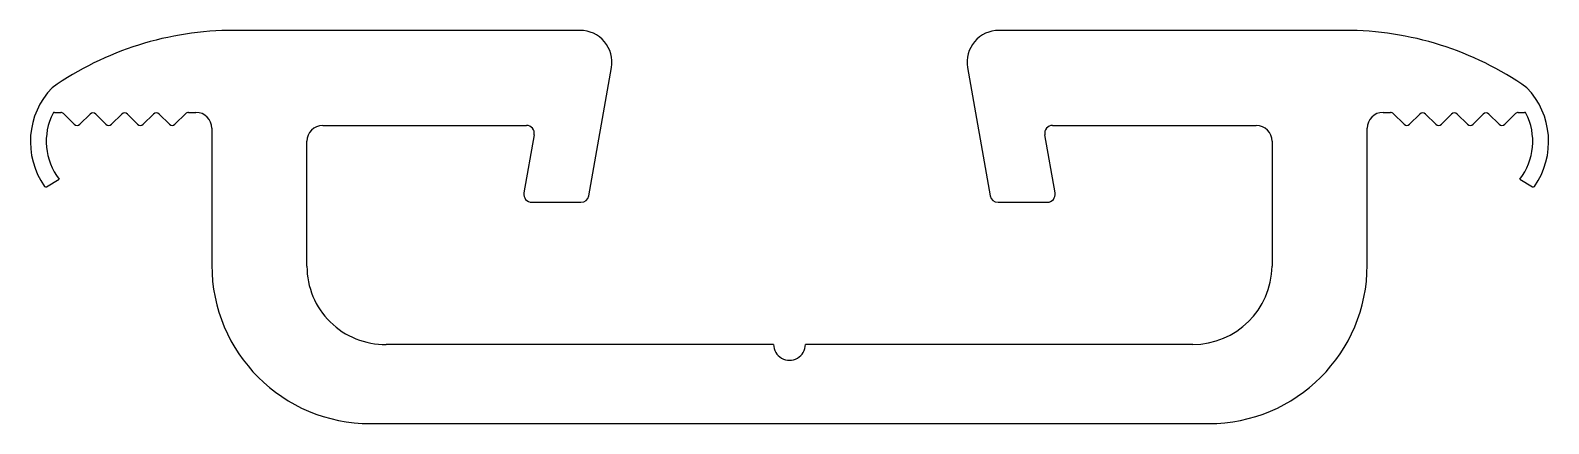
# Model space of a CAD drawing. Extents: x 345.2 to 440.9, y 491.1 to 515.9.
import ezdxf

# ---------------------------------------------------------------- set-up
doc = ezdxf.new("R2010")
doc.units = 0
doc.layers.get('0').update_dxf_attribs({"linetype": 'CONTINUOUS'})

msp = doc.modelspace()

# ---------------------------------------------------------------- linework, layer by layer
for p, q in [((379.843, 515.943), (358.012, 515.943)), ((428.089, 515.943), (406.258, 515.943)), ((380.387, 505.509), (381.813, 513.596)), ((404.288, 513.596), (405.714, 505.509)), ((346.688, 510.767), (347.082, 510.767)), ((347.259, 510.693), (347.935, 510.017)), ((348.289, 510.017), (348.935, 510.663)), ((349.289, 510.663), (349.935, 510.017)), ((350.289, 510.017), (350.935, 510.663)), ((351.289, 510.663), (351.935, 510.017)), ((352.289, 510.017), (352.935, 510.663)), ((353.289, 510.663), (353.935, 510.017)), ((354.289, 510.017), (354.966, 510.693)), ((355.142, 510.767), (355.612, 510.767)), ((430.489, 510.767), (430.959, 510.767)), ((431.135, 510.693), (431.812, 510.017)), ((432.166, 510.017), (432.812, 510.663)), ((433.166, 510.663), (433.812, 510.017)), ((434.166, 510.017), (434.812, 510.663)), ((435.166, 510.663), (435.812, 510.017)), ((436.166, 510.017), (436.812, 510.663)), ((437.166, 510.663), (437.812, 510.017)), ((438.166, 510.017), (438.843, 510.693)), ((439.019, 510.767), (439.413, 510.767)), ((356.612, 509.767), (356.612, 501.125)), ((363.612, 509.943), (376.455, 509.943)), ((409.646, 509.943), (422.489, 509.943)), ((429.489, 501.125), (429.489, 509.767)), ((362.612, 501.054), (362.612, 508.943)), ((376.947, 509.357), (376.299, 505.682)), ((409.802, 505.682), (409.154, 509.357)), ((423.489, 508.943), (423.489, 501.054)), ((346.19, 506.07), (346.988, 506.557)), ((439.113, 506.557), (439.911, 506.07)), ((376.792, 505.095), (379.895, 505.095)), ((406.207, 505.095), (409.31, 505.095)), ((392.051, 496.124), (367.612, 496.124)), ((418.489, 496.124), (394.051, 496.124)), ((394.051, 496.124), (394.051, 496.124)), ((366.612, 491.125), (419.489, 491.125))]:
    msp.add_line(p, q)
for centre, radius, start, end in [((358.012, 495.943), 20, 90, 125.00701), ((379.843, 513.943), 2, 350.00014, 90.00006), ((406.258, 513.943), 2, 90, 189.9999), ((428.089, 495.943), 20, 54.99306, 89.99994), ((350.079, 508.921), 4.912, 136.12523, 215.06796), ((436.022, 508.921), 4.912, 324.93204, 43.87477), ((350.041, 508.938), 3.872, 152.72727, 217.95596), ((346.688, 510.667), 0.1, 90, 152.72727), ((347.082, 510.517), 0.25, 45, 90), ((349.112, 510.486), 0.25, 45, 135), ((351.112, 510.486), 0.25, 45, 135), ((353.112, 510.486), 0.25, 45, 135), ((355.142, 510.517), 0.25, 90, 135), ((355.612, 509.767), 1, 0, 90), ((430.489, 509.767), 1, 90, 180), ((430.959, 510.517), 0.25, 45, 90), ((432.989, 510.486), 0.25, 45, 135), ((434.989, 510.486), 0.25, 45, 135), ((436.989, 510.486), 0.25, 45, 135), ((439.019, 510.517), 0.25, 90, 135), ((436.06, 508.938), 3.872, 322.04404, 27.27273), ((439.413, 510.667), 0.1, 27.27273, 90), ((348.112, 510.193), 0.25, 225, 315), ((350.112, 510.193), 0.25, 225, 315), ((352.112, 510.193), 0.25, 225, 315), ((354.112, 510.193), 0.25, 225, 315), ((363.612, 508.943), 1, 90.00024, 179.99976), ((376.455, 509.443), 0.5, 350.0001, 90.0001), ((409.646, 509.443), 0.5, 89.99976, 190.00003), ((422.489, 508.943), 1, 0.00048, 89.99952), ((431.989, 510.193), 0.25, 225, 315), ((433.989, 510.193), 0.25, 225, 315), ((435.989, 510.193), 0.25, 225, 315), ((437.989, 510.193), 0.25, 225, 315), ((346.141, 506.157), 0.1, 215.18929, 299.73012), ((376.792, 505.595), 0.5, 170.00074, 270), ((409.31, 505.595), 0.5, 269.99936, 9.9999), ((439.96, 506.157), 0.1, 240.26988, 324.81071), ((379.895, 505.595), 0.5, 270.0001, 350.0001), ((406.207, 505.595), 0.5, 189.99979, 270), ((366.612, 501.125), 10, 180, 270), ((367.542, 501.054), 4.93, 179.99952, 270.8167), ((418.489, 501.125), 5.001, 270, 359.18378), ((419.489, 501.125), 10, 270, 360), ((393.051, 496.124), 1, 179.99973, 0.00027)]:
    msp.add_arc(centre, radius, start, end)

doc.saveas('drawing.dxf')
